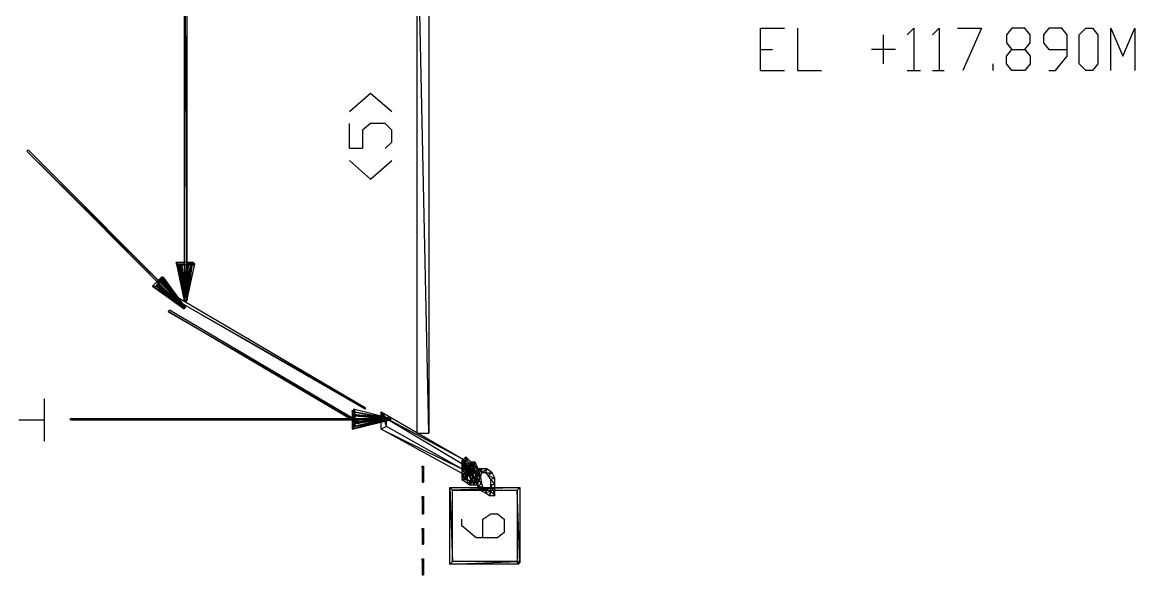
# Model space of a CAD drawing. Header units: millimetres. Extents: x 0 to 741, y 31 to 702.
# Drawn here: x 251.1 to 352.1, y 534.9 to 585 of the extents above; entities that cross this region are included whole.
import ezdxf

# ---------------------------------------------------------------- set-up
doc = ezdxf.new("R2010")
doc.units = ezdxf.units.MM
doc.layers.add('DIAGRAM', color=4, linetype='Continuous')

msp = doc.modelspace()

# ---------------------------------------------------------------- linework, layer by layer
at = {"layer": 'DIAGRAM'}
for p, q in [((266.04, 559.7), (265.8, 611.54)), ((265.8, 611.54), (265.8, 559.7)), ((266.04, 559.7), (265.8, 611.54)), ((266.04, 611.54), (266.04, 559.7)), ((288, 547.7), (286.92, 599.3)), ((286.92, 599.3), (286.92, 547.7)), ((288, 547.7), (286.92, 599.3)), ((288, 599.3), (288, 547.7)), ((318.12, 580.58), (318.12, 584.42)), ((318.12, 584.42), (320.28, 584.42)), ((321.48, 584.42), (321.48, 580.58)), ((329.28, 581.18), (329.28, 583.82)), ((331.44, 583.82), (332.04, 584.42)), ((332.04, 584.42), (332.04, 580.58)), ((333.72, 583.82), (334.32, 584.42)), ((334.32, 584.42), (334.32, 580.58)), ((336, 584.42), (338.16, 584.42)), ((338.16, 584.42), (336.48, 580.58)), ((340.92, 584.42), (340.44, 583.82)), ((340.44, 583.82), (340.44, 583.1)), ((342.12, 584.42), (340.92, 584.42)), ((342.6, 583.82), (342.12, 584.42)), ((342.6, 583.1), (342.6, 583.82)), ((344.28, 584.42), (343.8, 583.82)), ((343.8, 583.82), (343.8, 583.1)), ((345.48, 584.42), (344.28, 584.42)), ((345.96, 583.82), (345.48, 584.42)), ((345.96, 581.9), (345.96, 583.82)), ((347.04, 583.82), (347.64, 584.42)), ((347.04, 581.18), (347.04, 583.82)), ((347.64, 584.42), (348.24, 584.42)), ((348.24, 584.42), (348.72, 583.82)), ((348.72, 583.82), (348.72, 581.18)), ((349.92, 580.58), (349.92, 584.42)), ((349.92, 584.42), (351, 581.9)), ((351, 581.9), (352.08, 584.42)), ((352.08, 584.42), (352.08, 580.58)), ((340.44, 583.1), (340.92, 582.5)), ((342.12, 582.5), (342.6, 583.1)), ((343.8, 583.1), (344.28, 582.5)), ((318.12, 582.5), (319.2, 582.5)), ((330.36, 582.5), (328.2, 582.5)), ((340.44, 581.9), (340.92, 582.5)), ((340.44, 581.18), (340.44, 581.9)), ((340.92, 582.5), (342.12, 582.5)), ((342.12, 582.5), (342.6, 581.9)), ((342.6, 581.9), (342.6, 581.18)), ((344.28, 582.5), (345.96, 582.5)), ((344.88, 580.58), (345.96, 581.9)), ((339.24, 580.58), (339.24, 581.18)), ((340.92, 580.58), (340.44, 581.18)), ((342.6, 581.18), (342.12, 580.58)), ((347.64, 580.58), (347.04, 581.18)), ((348.72, 581.18), (348.24, 580.58)), ((318.12, 580.58), (320.28, 580.58)), ((321.48, 580.58), (323.64, 580.58)), ((331.44, 580.58), (332.64, 580.58)), ((333.72, 580.58), (334.8, 580.58)), ((342.12, 580.58), (340.92, 580.58)), ((344.28, 580.58), (344.88, 580.58)), ((348.24, 580.58), (347.64, 580.58)), ((280.8, 576.86), (282.72, 578.54)), ((282.72, 578.54), (284.64, 576.86)), ((280.8, 573.5), (280.8, 575.78)), ((282.72, 575.78), (282, 575.18)), ((284.04, 575.78), (282.72, 575.78)), ((284.64, 575.18), (284.04, 575.78)), ((282, 575.18), (282, 573.5)), ((284.64, 574.1), (284.64, 575.18)), ((284.04, 573.5), (284.64, 574.1)), ((251.52, 573.26), (251.64, 573.38)), ((265.92, 559.1), (251.52, 573.26)), ((251.52, 573.26), (265.8, 558.98)), ((265.92, 559.1), (251.52, 573.26)), ((251.64, 573.38), (265.92, 559.1)), ((282, 573.5), (280.8, 573.5)), ((280.8, 572.42), (282.72, 570.74)), ((282.72, 570.74), (284.64, 572.42)), ((266.04, 559.82), (265.08, 563.18)), ((265.08, 563.18), (265.8, 559.7)), ((266.04, 559.82), (265.08, 563.18)), ((265.08, 563.18), (265.32, 562.94)), ((265.08, 563.18), (265.32, 562.94)), ((266.64, 563.18), (265.08, 563.18)), ((266.04, 559.7), (265.2, 563.06)), ((265.2, 563.06), (265.8, 559.7)), ((266.04, 559.7), (265.2, 563.06)), ((265.2, 563.06), (265.44, 563.06)), ((265.32, 562.94), (266.64, 563.18)), ((265.32, 562.94), (266.64, 563.18)), ((265.32, 562.94), (266.04, 559.82)), ((266.64, 562.94), (265.32, 562.94)), ((265.44, 563.06), (266.04, 559.7)), ((266.04, 559.7), (265.44, 563.06)), ((265.44, 563.06), (265.8, 559.7)), ((266.04, 559.7), (265.44, 563.06)), ((265.44, 563.06), (265.56, 563.06)), ((265.56, 563.06), (266.04, 559.7)), ((266.04, 559.7), (265.56, 563.06)), ((265.56, 563.06), (265.8, 559.7)), ((266.04, 559.7), (265.56, 563.06)), ((265.56, 563.06), (265.8, 563.06)), ((265.8, 559.82), (266.52, 563.06)), ((265.8, 559.7), (266.4, 563.06)), ((265.8, 559.7), (266.16, 563.06)), ((265.8, 559.7), (266.04, 563.06)), ((265.8, 563.06), (266.04, 559.7)), ((266.52, 563.06), (266.04, 559.7)), ((266.04, 559.7), (266.76, 563.06)), ((266.52, 563.06), (266.04, 559.7)), ((266.4, 563.06), (266.04, 559.7)), ((266.04, 559.7), (266.52, 563.06)), ((266.4, 563.06), (266.04, 559.7)), ((266.16, 563.06), (266.04, 559.7)), ((266.04, 559.7), (266.4, 563.06)), ((266.16, 563.06), (266.04, 559.7)), ((266.16, 563.06), (266.04, 563.06)), ((266.04, 563.06), (266.04, 559.7)), ((266.04, 559.7), (266.16, 563.06)), ((266.04, 563.06), (266.04, 559.7)), ((266.4, 563.06), (266.16, 563.06)), ((266.52, 563.06), (266.4, 563.06)), ((266.76, 563.06), (266.52, 563.06)), ((266.64, 563.18), (266.64, 562.94)), ((263.76, 561.86), (262.92, 561.02)), ((263.28, 561.02), (263.76, 561.86)), ((263.28, 561.02), (263.76, 561.86)), ((263.88, 561.74), (263.28, 561.02)), ((263.76, 561.62), (263.64, 561.5)), ((263.64, 561.5), (265.92, 559.1)), ((263.64, 561.5), (265.92, 559.1)), ((265.8, 558.98), (263.64, 561.5)), ((263.88, 561.86), (263.76, 561.74)), ((263.76, 561.86), (263.88, 561.74)), ((263.76, 561.74), (265.92, 559.1)), ((263.76, 561.74), (265.92, 559.1)), ((265.8, 558.98), (263.76, 561.74)), ((263.88, 561.62), (263.76, 561.5)), ((263.88, 561.62), (263.76, 561.5)), ((265.92, 559.1), (263.76, 561.62)), ((263.76, 561.5), (265.92, 559.1)), ((263.76, 561.5), (265.92, 559.1)), ((265.8, 558.98), (263.76, 561.5)), ((263.76, 561.5), (265.92, 559.1)), ((263.76, 561.5), (265.92, 559.1)), ((265.8, 558.98), (263.76, 561.5)), ((265.92, 559.1), (263.88, 561.86)), ((265.92, 559.1), (263.88, 561.62)), ((265.92, 559.1), (263.88, 561.62)), ((265.92, 559.1), (262.92, 561.02)), ((262.92, 561.02), (265.8, 558.98)), ((265.92, 559.1), (262.92, 561.02)), ((262.92, 561.02), (263.28, 561.02)), ((262.92, 561.02), (263.28, 561.02)), ((263.28, 561.14), (263.4, 561.26)), ((263.28, 561.14), (263.4, 561.26)), ((263.28, 561.02), (263.4, 561.14)), ((265.92, 559.1), (263.28, 561.14)), ((263.28, 561.14), (265.8, 558.98)), ((265.92, 559.1), (263.28, 561.14)), ((265.92, 559.1), (263.28, 561.14)), ((263.28, 561.14), (265.8, 558.98)), ((265.92, 559.1), (263.28, 561.14)), ((263.28, 561.02), (265.92, 559.1)), ((265.92, 559.1), (263.28, 561.02)), ((263.28, 561.02), (265.8, 558.98)), ((265.92, 559.1), (263.28, 561.02)), ((263.4, 561.26), (265.92, 559.1)), ((263.4, 561.26), (265.92, 559.1)), ((263.4, 561.14), (265.92, 559.1)), ((264.48, 560.42), (264.36, 560.18)), ((264.36, 560.18), (282.24, 549.98)), ((264.36, 560.18), (282.24, 549.98)), ((282.24, 549.86), (264.36, 560.18)), ((282.24, 549.98), (264.48, 560.42)), ((266.04, 559.7), (265.8, 559.82)), ((265.8, 559.7), (266.04, 559.82)), ((266.04, 559.7), (265.8, 559.7)), ((265.8, 559.7), (266.04, 559.7)), ((266.04, 559.7), (265.8, 559.7)), ((265.8, 559.7), (266.04, 559.7)), ((266.04, 559.7), (265.8, 559.7)), ((265.8, 559.7), (266.04, 559.7)), ((265.8, 559.7), (266.04, 559.7)), ((264.48, 558.86), (264.36, 558.74)), ((264.36, 558.74), (281.76, 548.66)), ((264.36, 558.74), (281.76, 548.66)), ((281.64, 548.54), (264.36, 558.74)), ((281.76, 548.66), (264.48, 558.86)), ((265.92, 559.1), (265.8, 558.98)), ((265.8, 558.98), (265.92, 559.1)), ((265.92, 559.1), (265.8, 558.98)), ((265.8, 558.98), (265.92, 559.1)), ((265.92, 559.1), (265.8, 558.98)), ((265.8, 558.98), (265.92, 559.1)), ((265.92, 559.1), (265.8, 558.98)), ((265.8, 558.98), (265.92, 559.1)), ((265.8, 558.98), (265.92, 559.1)), ((253.08, 550.82), (253.08, 546.98)), ((281.28, 548.3), (281.04, 549.74)), ((281.04, 549.74), (281.04, 548.06)), ((281.28, 548.3), (281.04, 549.74)), ((281.04, 549.74), (281.28, 549.74)), ((281.16, 549.86), (281.16, 549.62)), ((284.52, 549.02), (281.16, 549.86)), ((281.16, 549.62), (284.52, 549.02)), ((281.16, 549.62), (284.52, 549.02)), ((284.4, 548.9), (281.16, 549.62)), ((281.16, 549.62), (281.16, 549.38)), ((284.52, 549.02), (281.16, 549.62)), ((281.16, 549.38), (284.52, 549.02)), ((281.16, 549.38), (284.52, 549.02)), ((284.4, 548.9), (281.16, 549.38)), ((281.16, 549.38), (281.16, 549.26)), ((284.52, 549.02), (281.16, 549.38)), ((281.28, 549.74), (281.28, 548.3)), ((282.24, 549.98), (282.24, 549.86)), ((284.16, 549.02), (283.68, 549.62)), ((283.68, 549.62), (291.36, 545.18)), ((284.16, 549.02), (283.68, 549.62)), ((283.68, 549.62), (284.16, 548.3)), ((283.68, 549.62), (284.16, 548.3)), ((283.68, 548.06), (283.68, 549.62)), ((250.8, 548.9), (253.08, 548.9)), ((284.52, 549.02), (255.48, 548.9)), ((284.52, 549.02), (255.48, 548.9)), ((255.48, 548.9), (255.48, 549.02)), ((255.48, 549.02), (284.52, 549.02)), ((255.48, 548.9), (284.52, 548.9)), ((284.4, 549.02), (281.04, 548.06)), ((284.4, 549.02), (281.04, 548.06)), ((281.04, 548.06), (284.52, 548.9)), ((281.16, 549.26), (284.52, 549.02)), ((281.16, 549.26), (284.52, 549.02)), ((284.52, 548.9), (281.16, 549.26)), ((281.16, 549.26), (281.16, 549.02)), ((284.52, 549.02), (281.16, 549.26)), ((284.4, 549.02), (281.16, 548.3)), ((284.4, 549.02), (281.16, 548.3)), ((281.16, 548.54), (284.4, 549.02)), ((284.52, 549.02), (281.16, 548.66)), ((284.52, 549.02), (281.16, 548.66)), ((281.16, 548.9), (284.52, 549.02)), ((281.16, 549.02), (284.52, 549.02)), ((281.16, 549.02), (284.52, 549.02)), ((284.52, 548.9), (281.16, 549.02)), ((284.52, 549.02), (281.16, 548.66)), ((284.52, 549.02), (281.16, 548.66)), ((281.16, 548.9), (284.52, 549.02)), ((281.16, 548.3), (284.52, 548.9)), ((281.16, 548.66), (284.52, 548.9)), ((281.16, 548.66), (281.16, 548.9)), ((281.16, 548.66), (284.52, 548.9)), ((281.16, 548.66), (281.16, 548.9)), ((281.16, 548.3), (281.16, 548.54)), ((281.28, 548.3), (284.4, 549.02)), ((281.76, 548.66), (281.64, 548.54)), ((291.36, 545.18), (284.16, 549.02)), ((284.16, 549.02), (291, 544.94)), ((291.36, 545.18), (284.16, 549.02)), ((284.16, 548.3), (284.16, 549.02)), ((284.52, 549.02), (284.4, 548.9)), ((284.52, 548.9), (284.4, 549.02)), ((284.52, 549.02), (284.4, 548.9)), ((284.52, 548.9), (284.4, 549.02)), ((284.52, 549.02), (284.52, 548.9)), ((284.52, 548.9), (284.52, 549.02)), ((284.52, 549.02), (284.52, 548.9)), ((284.52, 548.9), (284.52, 549.02)), ((284.52, 548.9), (284.52, 549.02)), ((281.04, 548.06), (281.28, 548.3)), ((281.04, 548.06), (281.28, 548.3)), ((284.16, 548.3), (283.68, 548.06)), ((284.16, 548.3), (283.68, 548.06)), ((283.68, 548.06), (291, 544.46)), ((283.68, 548.06), (291, 544.46)), ((291.36, 543.86), (283.68, 548.06)), ((291, 544.46), (284.16, 548.3)), ((286.92, 547.7), (288, 547.7)), ((291.36, 545.54), (291, 545.18)), ((291.48, 545.3), (291.12, 545.18)), ((291.36, 544.94), (291.36, 545.54)), ((291.36, 545.54), (291.36, 544.94)), ((291.84, 545.06), (291.36, 545.54)), ((292.32, 543.26), (291.48, 545.3)), ((287.52, 543.26), (287.4, 544.7)), ((287.4, 544.7), (287.4, 543.26)), ((287.52, 543.26), (287.4, 544.7)), ((287.4, 544.7), (287.52, 544.7)), ((287.52, 544.7), (287.52, 543.26)), ((291, 544.94), (291.36, 545.18)), ((291, 544.94), (291.36, 545.18)), ((291.36, 544.46), (291, 545.18)), ((291, 545.18), (291, 544.46)), ((291.36, 544.46), (291, 545.18)), ((291, 545.18), (291.36, 544.94)), ((291, 545.18), (291.36, 544.94)), ((291.36, 544.46), (291, 544.94)), ((291, 544.94), (291, 544.46)), ((291.36, 544.46), (291, 544.94)), ((291, 544.82), (291.36, 544.94)), ((291, 543.74), (291.96, 544.94)), ((291.36, 543.74), (291, 544.82)), ((291, 544.82), (291, 543.74)), ((291.36, 543.74), (291, 544.82)), ((291, 544.82), (291.36, 544.22)), ((291, 544.82), (291.36, 544.22)), ((292.56, 543.98), (291, 544.82)), ((292.44, 543.26), (291, 544.82)), ((291, 544.82), (292.08, 543.14)), ((292.44, 543.26), (291, 544.82)), ((291, 544.46), (291.36, 544.46)), ((291, 544.46), (291.36, 543.86)), ((291, 544.46), (291.36, 543.86)), ((291.36, 544.46), (291, 544.46)), ((291, 544.46), (291.36, 544.46)), ((291.12, 545.18), (292.32, 543.26)), ((291.12, 545.18), (292.32, 543.26)), ((291.96, 543.14), (291.12, 545.18)), ((292.2, 544.7), (291.12, 543.86)), ((291.24, 543.62), (292.2, 544.7)), ((291.24, 543.62), (292.2, 544.7)), ((292.44, 544.34), (291.24, 543.62)), ((291.36, 545.18), (291.36, 544.46)), ((291.36, 544.94), (291.84, 545.06)), ((291.36, 544.94), (291.84, 545.06)), ((291.36, 544.94), (291.36, 544.46)), ((291.6, 544.7), (291.36, 544.94)), ((291.36, 544.94), (292.44, 543.26)), ((291.96, 544.94), (291.36, 543.5)), ((291.96, 544.94), (291.36, 543.5)), ((291.36, 543.5), (292.2, 544.82)), ((291.36, 543.86), (291.36, 544.46)), ((291.96, 543.26), (291.48, 544.82)), ((291.48, 544.82), (291.48, 543.26)), ((291.96, 543.26), (291.48, 544.82)), ((291.48, 544.82), (291.96, 544.82)), ((291.84, 545.06), (291.6, 544.7)), ((291.84, 545.06), (291.6, 544.7)), ((291.6, 544.7), (292.2, 545.06)), ((291.6, 544.7), (292.2, 545.06)), ((291.96, 544.7), (291.6, 544.7)), ((292.2, 545.06), (291.84, 545.06)), ((292.2, 545.06), (291.96, 544.7)), ((292.2, 545.06), (291.96, 544.7)), ((292.2, 544.82), (291.96, 544.94)), ((291.96, 544.82), (291.96, 543.26)), ((291.96, 544.7), (292.44, 544.58)), ((291.96, 544.7), (292.44, 544.58)), ((292.08, 544.46), (291.96, 544.7)), ((292.44, 544.58), (292.08, 544.46)), ((292.44, 544.58), (292.08, 544.46)), ((292.08, 544.46), (292.68, 543.74)), ((292.08, 544.46), (292.68, 543.74)), ((292.32, 543.74), (292.08, 544.46)), ((292.44, 544.58), (292.2, 545.06)), ((292.2, 544.7), (292.44, 544.34)), ((292.56, 544.46), (292.32, 543.86)), ((292.68, 543.74), (292.44, 544.58)), ((292.68, 543.74), (292.56, 544.46)), ((292.68, 543.74), (292.56, 544.46)), ((292.56, 544.46), (292.8, 544.1)), ((292.56, 544.46), (292.8, 544.1)), ((292.8, 544.46), (292.56, 544.46)), ((292.8, 544.1), (292.8, 544.46)), ((292.8, 544.46), (292.8, 544.1)), ((292.8, 544.1), (293.28, 544.46)), ((293.28, 544.46), (292.8, 544.46)), ((292.8, 544.1), (293.28, 544.46)), ((293.28, 544.46), (293.16, 544.1)), ((293.28, 544.46), (293.16, 544.1)), ((293.76, 544.1), (293.28, 544.46)), ((291.36, 543.62), (291, 543.74)), ((291, 543.74), (291, 543.5)), ((291.36, 543.62), (291, 543.74)), ((291, 543.74), (291.36, 543.74)), ((291, 543.74), (291.36, 543.74)), ((291.36, 543.5), (291, 543.74)), ((291, 543.5), (291.36, 543.62)), ((291, 543.5), (291.36, 543.62)), ((291.72, 543.38), (291, 543.5)), ((291, 543.5), (291.72, 543.02)), ((291.72, 543.38), (291, 543.5)), ((291.12, 543.86), (291.24, 543.62)), ((291.36, 544.22), (291.36, 543.74)), ((291.36, 544.22), (292.56, 543.98)), ((291.36, 544.22), (292.56, 543.98)), ((292.32, 543.62), (291.36, 544.22)), ((291.36, 543.74), (291.36, 543.62)), ((291.36, 543.62), (291.72, 543.38)), ((292.08, 543.38), (291.72, 543.02)), ((292.08, 543.38), (291.72, 543.02)), ((291.72, 543.02), (291.72, 543.38)), ((291.72, 543.38), (292.08, 543.38)), ((291.72, 543.02), (291.72, 543.38)), ((292.2, 543.38), (292.08, 543.02)), ((292.2, 543.38), (292.08, 543.02)), ((292.08, 543.02), (292.08, 543.38)), ((292.08, 543.38), (292.2, 543.38)), ((292.08, 543.02), (292.08, 543.38)), ((292.2, 543.38), (292.32, 543.74)), ((292.44, 543.02), (292.2, 543.38)), ((292.44, 543.02), (292.2, 543.38)), ((292.56, 543.98), (292.32, 543.62)), ((292.32, 543.86), (292.68, 543.74)), ((292.32, 543.74), (292.68, 543.86)), ((292.68, 543.74), (292.32, 543.74)), ((292.68, 543.74), (292.32, 543.74)), ((292.32, 543.74), (292.44, 543.02)), ((292.32, 543.74), (292.44, 543.02)), ((292.8, 543.14), (292.32, 543.74)), ((292.32, 543.74), (292.44, 542.9)), ((292.8, 543.14), (292.32, 543.74)), ((292.44, 543.02), (292.68, 543.74)), ((292.8, 544.1), (292.68, 543.74)), ((292.68, 543.86), (292.8, 543.14)), ((293.16, 544.1), (292.8, 544.1)), ((293.16, 544.1), (293.76, 544.1)), ((293.16, 544.1), (293.76, 544.1)), ((293.4, 543.86), (293.16, 544.1)), ((293.76, 544.1), (293.4, 543.86)), ((293.76, 544.1), (293.4, 543.86)), ((293.4, 543.86), (294, 543.62)), ((293.4, 543.86), (294, 543.62)), ((293.64, 543.5), (293.4, 543.86)), ((294, 543.62), (293.64, 543.5)), ((294, 543.62), (293.64, 543.5)), ((293.64, 543.5), (294, 543.02)), ((293.64, 543.5), (294, 543.02)), ((293.64, 543.02), (293.64, 543.5)), ((294, 543.62), (293.76, 544.1)), ((294, 543.02), (294, 543.62)), ((287.4, 543.26), (287.52, 543.26)), ((290.16, 542.54), (289.92, 542.78)), ((289.92, 542.78), (296.28, 542.78)), ((290.16, 542.54), (289.92, 542.78)), ((289.92, 542.78), (290.16, 536.06)), ((289.92, 542.78), (290.16, 536.06)), ((289.92, 535.82), (289.92, 542.78)), ((296.28, 542.78), (290.16, 542.54)), ((296.28, 542.78), (290.16, 542.54)), ((290.16, 542.54), (296.04, 542.54)), ((290.16, 536.06), (290.16, 542.54)), ((291.48, 543.26), (291.96, 543.26)), ((291.72, 543.02), (292.08, 543.02)), ((292.32, 543.26), (291.96, 543.14)), ((292.08, 543.14), (292.44, 543.26)), ((292.08, 543.02), (292.44, 543.02)), ((292.44, 542.9), (292.8, 543.14)), ((292.44, 542.9), (292.8, 543.14)), ((292.92, 542.78), (292.44, 542.9)), ((292.44, 542.9), (292.68, 542.54)), ((292.92, 542.78), (292.44, 542.9)), ((292.68, 542.54), (292.92, 542.78)), ((292.68, 542.54), (292.92, 542.78)), ((293.28, 542.66), (292.68, 542.54)), ((293.28, 542.66), (292.68, 542.54)), ((292.68, 542.54), (293.16, 542.3)), ((292.8, 543.14), (292.92, 542.78)), ((292.92, 542.78), (293.28, 542.66)), ((293.16, 542.3), (293.28, 542.66)), ((293.16, 542.3), (293.28, 542.66)), ((293.64, 542.42), (293.16, 542.3)), ((293.64, 542.42), (293.16, 542.3)), ((293.16, 542.3), (293.52, 542.06)), ((293.28, 542.66), (293.64, 542.42)), ((293.64, 542.42), (293.52, 542.06)), ((293.52, 542.06), (293.64, 542.42)), ((294, 543.02), (293.64, 543.02)), ((294, 543.02), (293.64, 543.02)), ((293.64, 543.02), (294, 542.06)), ((293.64, 543.02), (294, 542.06)), ((293.64, 542.42), (293.64, 543.02)), ((294, 542.06), (293.64, 542.42)), ((294, 542.06), (293.64, 542.42)), ((294, 542.06), (294, 543.02)), ((296.04, 542.54), (296.28, 542.78)), ((296.04, 542.54), (296.28, 542.78)), ((296.28, 535.94), (296.04, 542.54)), ((296.04, 542.54), (296.04, 535.94)), ((296.28, 535.94), (296.04, 542.54)), ((296.28, 542.78), (296.28, 535.94)), ((287.52, 540.38), (287.4, 541.94)), ((287.4, 541.94), (287.4, 540.38)), ((287.52, 540.38), (287.4, 541.94)), ((287.4, 541.94), (287.52, 541.94)), ((287.52, 541.94), (287.52, 540.38)), ((293.52, 542.06), (294, 542.06)), ((287.4, 540.38), (287.52, 540.38)), ((292.92, 539.9), (293.64, 540.38)), ((293.64, 540.38), (294.24, 540.38)), ((294.24, 540.38), (294.84, 539.9)), ((291, 539.3), (291, 539.9)), ((292.32, 538.22), (291, 539.3)), ((292.92, 538.22), (292.92, 539.9)), ((294.84, 539.9), (294.84, 538.7)), ((287.52, 537.62), (287.4, 539.06)), ((287.4, 539.06), (287.4, 537.62)), ((287.52, 537.62), (287.4, 539.06)), ((287.4, 539.06), (287.52, 539.06)), ((287.52, 539.06), (287.52, 537.62)), ((294.84, 538.7), (294.24, 538.22)), ((287.4, 537.62), (287.52, 537.62)), ((294.24, 538.22), (292.32, 538.22)), ((287.52, 534.86), (287.4, 536.3)), ((287.4, 536.3), (287.4, 534.86)), ((287.52, 534.86), (287.4, 536.3)), ((287.4, 536.3), (287.52, 536.3)), ((287.52, 536.3), (287.52, 534.86)), ((290.16, 536.06), (289.92, 535.82)), ((290.16, 536.06), (289.92, 535.82)), ((289.92, 535.82), (296.16, 536.06)), ((289.92, 535.82), (296.16, 536.06)), ((296.16, 535.82), (289.92, 535.82)), ((296.16, 536.06), (290.16, 536.06)), ((296.04, 535.94), (296.28, 535.94)), ((296.16, 536.06), (296.16, 535.82)), ((287.4, 534.86), (287.52, 534.86))]:
    msp.add_line(p, q, dxfattribs=at)

doc.saveas('drawing.dxf')
